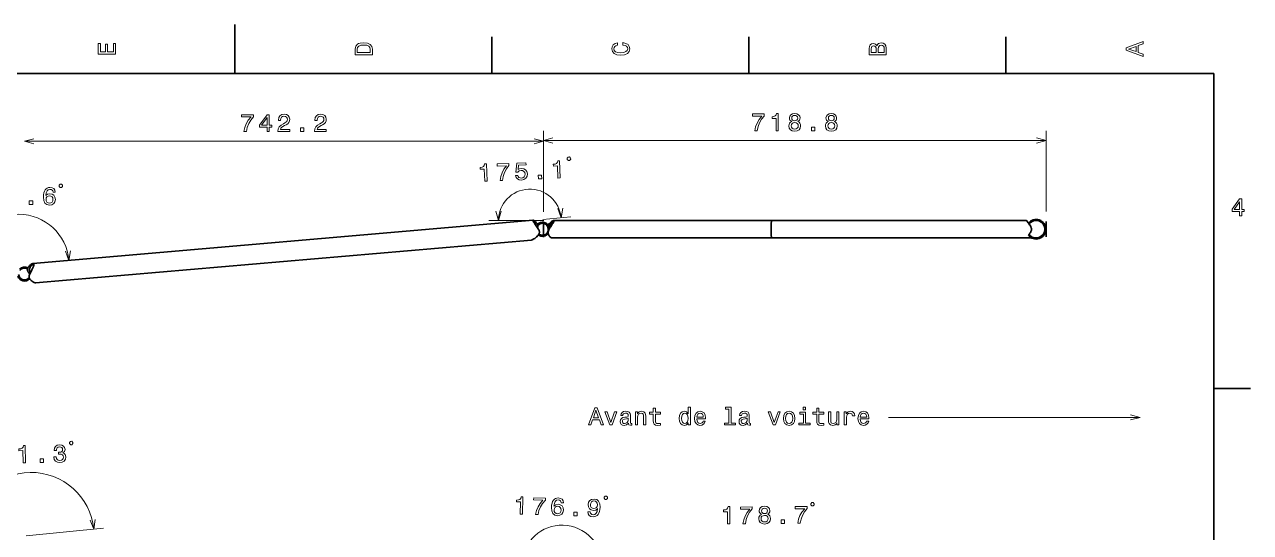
# Model space of a CAD drawing. Extents: x 0 to 420, y 0 to 297.
# Drawn here: x 167 to 417.5, y 193.3 to 297 of the extents above; entities that cross this region are included whole.
import ezdxf

# ---------------------------------------------------------------- set-up
doc = ezdxf.new("R2010")
doc.units = 0

msp = doc.modelspace()

# ---------------------------------------------------------------- linework, layer by layer
at = {"color": 7, "lineweight": 35, "ltscale": 0.25}
msp.add_line((210, 287), (210, 297), dxfattribs=at)
at = {"color": 7, "lineweight": 35, "ltscale": 0.1875}
for p, q in [((262.5, 287), (262.5, 294.5)), ((315, 287), (315, 294.5)), ((367.5, 287), (367.5, 294.5)), ((410, 222.699997), (417.5, 222.699997))]:
    msp.add_line(p, q, dxfattribs=at)
at = {"color": 7, "lineweight": 35}
for p, q in [((410, 287), (10, 287)), ((410, 10), (410, 287)), ((270.931274, 257.044891), (168.737564, 248.215302)), ((319.609558, 256.986969), (275.110596, 256.986969)), ((371.684845, 256.986969), (319.609558, 256.986969)), ((270.587128, 253.000259), (169.283066, 244.247528)), ((270.587128, 253.000259), (169.283066, 244.247528)), ((319.609558, 253.415558), (274.715698, 253.415558)), ((319.609558, 253.415558), (274.715729, 253.415558)), ((372.783752, 253.415558), (319.609558, 253.415558)), ((372.783752, 253.415558), (319.609558, 253.415558))]:
    msp.add_line(p, q, dxfattribs=at)
at = {"color": 7, "lineweight": 13}
for p, q in [((167.005966, 273.163147), (273.041473, 273.163147)), ((273.041473, 273.317291), (375.728119, 273.317291)), ((394.936462, 216.787704), (343.507904, 216.787704))]:
    msp.add_line(p, q, dxfattribs=at)
at = {"color": 7, "lineweight": 13, "ltscale": 0.414577}
msp.add_line((273.041473, 258.734222), (273.041473, 275.317291), dxfattribs=at)
at = {"color": 7, "lineweight": 13, "ltscale": 0.410723}
msp.add_line((273.041473, 258.734222), (273.041473, 275.163147), dxfattribs=at)
at = {"color": 7, "lineweight": 13, "ltscale": 0.412794}
msp.add_line((375.728119, 258.805511), (375.728119, 275.317291), dxfattribs=at)
at = {"color": 8, "lineweight": 13, "ltscale": 0.281371}
msp.add_line((273.110596, 256.986969), (261.855774, 256.986969), dxfattribs=at)
at = {"color": 7, "lineweight": 35, "ltscale": 4.6e-05}
for p, q in [((270.931274, 257.044891), (270.929443, 257.044708)), ((169.281235, 244.247375), (169.283066, 244.247528)), ((169.281235, 244.247375), (169.283066, 244.247528))]:
    msp.add_line(p, q, dxfattribs=at)
at = {"color": 8, "lineweight": 13, "ltscale": 0.143306}
msp.add_line((272.923859, 257.217072), (278.634827, 257.71051), dxfattribs=at)
at = {"color": 7, "lineweight": 35, "ltscale": 0.078387}
for p, q in [((273.041473, 256.734222), (273.041473, 253.598755)), ((375.728119, 256.805511), (375.728119, 253.670044))]:
    msp.add_line(p, q, dxfattribs=at)
at = {"color": 7, "lineweight": 35, "ltscale": 0.000494}
msp.add_line((274.220215, 256.2724), (274.20047, 256.272705), dxfattribs=at)
at = {"color": 7, "lineweight": 35, "ltscale": 0.000498}
msp.add_line((274.20047, 256.272705), (274.220398, 256.272705), dxfattribs=at)
at = {"color": 7, "lineweight": 35, "ltscale": 0.00103}
msp.add_line((372.120453, 256.447876), (372.146484, 256.479828), dxfattribs=at)
at = {"color": 7, "lineweight": 35, "ltscale": 3.3e-05}
msp.add_line((270.581818, 252.999847), (270.58313, 252.999939), dxfattribs=at)
at = {"color": 7, "lineweight": 35, "ltscale": 6.5e-05}
msp.add_line((273.953979, 254.322998), (273.952393, 254.320938), dxfattribs=at)
at = {"color": 7, "lineweight": 35, "ltscale": 0.000581}
msp.add_line((274.008484, 254.397766), (274.021393, 254.417084), dxfattribs=at)
at = {"color": 7, "lineweight": 35, "ltscale": 0.000528}
msp.add_line((274.008484, 254.397766), (274.02533, 254.384995), dxfattribs=at)
at = {"color": 7, "lineweight": 35, "ltscale": 0.000163}
msp.add_line((274.715698, 253.415558), (274.722198, 253.415817), dxfattribs=at)
at = {"color": 7, "lineweight": 35, "ltscale": 9.2e-05}
msp.add_line((168.741226, 248.215591), (168.737564, 248.215302), dxfattribs=at)
at = {"color": 7, "lineweight": 35, "ltscale": 7.5e-05}
msp.add_line((168.797256, 248.005356), (168.794281, 248.005112), dxfattribs=at)
at = {"color": 7, "lineweight": 35, "ltscale": 7.4e-05}
msp.add_line((169.283066, 244.247528), (169.286026, 244.247803), dxfattribs=at)
at = {"color": 7, "lineweight": 35, "ltscale": 0.000127}
msp.add_line((169.286026, 244.247803), (169.291077, 244.248398), dxfattribs=at)
at = {"color": 8, "lineweight": 13, "ltscale": 0.396534}
msp.add_line((167.338287, 192.627487), (183.128616, 194.126953), dxfattribs=at)
at = {"color": 7, "lineweight": 13}
for points in [[(185.583206, 290.940918), (185.583206, 293.159943), (185.159576, 293.159943), (185.159576, 291.404907), (183.974411, 291.404907), (183.974411, 292.968292), (183.555832, 292.968292), (183.555832, 291.404907), (182.506836, 291.404907), (182.506836, 293.119598), (182.083206, 293.119598), (182.083206, 290.940918)], [(234.583206, 291.994965), (234.583206, 290.829987), (238.083206, 290.829987), (238.083206, 291.994965), (237.97226, 292.544678), (237.634354, 292.953186), (237.084641, 293.205353), (236.333206, 293.296112), (235.566635, 293.215424), (235.264038, 293.114563), (235.021973, 292.973358), (234.694153, 292.56485), (234.613464, 292.297546)], [(289.282074, 292.817017), (289.705688, 292.716156), (290.008301, 292.549713), (290.194885, 292.317719), (290.255402, 292.04541), (290.164642, 291.71759), (289.892303, 291.460388), (289.448486, 291.28891), (288.833221, 291.233429), (288.222992, 291.28891), (287.774139, 291.455353), (287.501801, 291.712555), (287.405975, 292.04541), (287.456421, 292.287476), (287.597626, 292.494232), (287.824585, 292.65564), (288.137268, 292.766571), (288.137268, 293.245697), (287.658142, 293.094391), (287.295044, 292.832153), (287.068085, 292.47406), (286.987396, 292.04541), (287.113495, 291.510803), (287.466492, 291.102325), (288.046478, 290.840057), (288.833221, 290.749298), (289.619965, 290.840057), (290.199951, 291.102325), (290.558014, 291.510803), (290.679047, 292.04541), (290.583221, 292.514404), (290.315918, 292.89267), (289.877167, 293.159943), (289.282074, 293.301147)], [(341.192017, 292.630402), (340.899506, 292.983429), (340.70282, 293.074219), (340.460754, 293.104462), (340.082489, 293.03891), (339.810181, 292.842224), (339.643738, 292.524506), (339.583221, 292.080688), (339.583221, 290.835022), (343.083221, 290.835022), (343.083221, 292.151306), (343.012604, 292.620331), (342.805847, 292.968292), (342.478027, 293.18515), (342.034241, 293.260803), (341.736694, 293.215424), (341.489563, 293.094391), (341.308014, 292.897705)], [(395.583221, 290.466858), (395.583221, 290.930847), (394.554413, 291.299011), (394.554413, 292.695984), (395.583221, 293.064117), (395.583221, 293.538177), (392.078186, 292.257202), (392.078186, 291.742798)], [(235.001801, 291.959656), (235.077438, 292.342957), (235.309433, 292.605194), (235.722977, 292.761536), (236.333206, 292.811951), (236.923264, 292.7565), (237.336807, 292.600159), (237.583923, 292.332855), (237.664612, 291.959656), (237.664612, 291.299011), (235.001801, 291.299011)], [(341.035675, 291.984863), (341.035675, 291.299011), (340.001801, 291.299011), (340.001801, 292.025208), (340.032074, 292.297546), (340.122833, 292.489197), (340.279175, 292.605194), (340.511169, 292.645538), (340.743164, 292.600159), (340.904541, 292.479126), (341.005402, 292.272339)], [(342.664642, 292.095825), (342.664642, 291.299011), (341.45929, 291.299011), (341.45929, 292.050446), (341.494598, 292.368164), (341.600525, 292.595093), (341.782074, 292.731262), (342.044312, 292.776672), (342.321686, 292.731262), (342.513336, 292.605194), (342.629333, 292.393372)], [(394.125732, 291.460388), (392.582489, 292), (394.125732, 292.539642)], [(211.850662, 275.163147), (212.360016, 275.163147), (212.526459, 275.99527), (212.818954, 276.771942), (213.232513, 277.493134), (213.772125, 278.168915), (213.772125, 278.587494), (211.371552, 278.587494), (211.371552, 278.128571), (213.287979, 278.128571), (212.733231, 277.447723), (212.314651, 276.736633), (212.022125, 275.980133)], [(216.565063, 275.163147), (217.018951, 275.163147), (217.018951, 276.030579), (217.518219, 276.030579), (217.518219, 276.434052), (217.018951, 276.434052), (217.018951, 278.587494), (216.560028, 278.587494), (215.026871, 276.474396), (215.026871, 276.030579), (216.565063, 276.030579)], [(218.793137, 275.163147), (221.198761, 275.163147), (221.198761, 275.596863), (219.29747, 275.596863), (219.403366, 275.833893), (219.584946, 276.030579), (220.144745, 276.388641), (220.442291, 276.539948), (220.775131, 276.756805), (221.012177, 277.008972), (221.148331, 277.306519), (221.198761, 277.644409), (221.113037, 278.068054), (220.876007, 278.400909), (220.512894, 278.612701), (220.043869, 278.688354), (219.559723, 278.602631), (219.191559, 278.365601), (218.954544, 277.987366), (218.873856, 277.488068), (218.873856, 277.41748), (219.332779, 277.41748), (219.332779, 277.457825), (219.378159, 277.800751), (219.514328, 278.052917), (219.731186, 278.214294), (220.018661, 278.269775), (220.311157, 278.21933), (220.528015, 278.093262), (220.669235, 277.896576), (220.719666, 277.649445), (220.684357, 277.41748), (220.588531, 277.220795), (220.427155, 277.049316), (220.205246, 276.89801), (219.9077, 276.736633), (219.413467, 276.42395), (219.065475, 276.091095), (218.858719, 275.687653), (218.793137, 275.178284)], [(226.265198, 275.163147), (228.670807, 275.163147), (228.670807, 275.596863), (226.769516, 275.596863), (226.875427, 275.833893), (227.056976, 276.030579), (227.616776, 276.388641), (227.914337, 276.539948), (228.247177, 276.756805), (228.484222, 277.008972), (228.620377, 277.306519), (228.670807, 277.644409), (228.585083, 278.068054), (228.348053, 278.400909), (227.98494, 278.612701), (227.515915, 278.688354), (227.031769, 278.602631), (226.663605, 278.365601), (226.426575, 277.987366), (226.345886, 277.488068), (226.345886, 277.41748), (226.804825, 277.41748), (226.804825, 277.457825), (226.850204, 277.800751), (226.986374, 278.052917), (227.203232, 278.214294), (227.490692, 278.269775), (227.783203, 278.21933), (228.000061, 278.093262), (228.141281, 277.896576), (228.191711, 277.649445), (228.156403, 277.41748), (228.060577, 277.220795), (227.8992, 277.049316), (227.677292, 276.89801), (227.379745, 276.736633), (226.885513, 276.42395), (226.537521, 276.091095), (226.330765, 275.687653), (226.265198, 275.178284)], [(316.211761, 275.317291), (316.7211, 275.317291), (316.887543, 276.149414), (317.180054, 276.926086), (317.593597, 277.647247), (318.133209, 278.323059), (318.133209, 278.741638), (315.732635, 278.741638), (315.732635, 278.282715), (317.649078, 278.282715), (317.094299, 277.601868), (316.67572, 276.890778), (316.383209, 276.134277)], [(320.558014, 275.317291), (321.016937, 275.317291), (321.016937, 278.842499), (320.673981, 278.842499), (320.583221, 278.534882), (320.401672, 278.328094), (320.124298, 278.207062), (319.740997, 278.166718), (319.740997, 277.808624), (320.558014, 277.808624)], [(323.75943, 277.203461), (323.502228, 277.062256), (323.325714, 276.86557), (323.214783, 276.618439), (323.179474, 276.320892), (323.260162, 275.87204), (323.492157, 275.524048), (323.870392, 275.302155), (324.384796, 275.216431), (324.894165, 275.302155), (325.2724, 275.524048), (325.504395, 275.87204), (325.590118, 276.320892), (325.549774, 276.618439), (325.443878, 276.86557), (325.262329, 277.062256), (325.010162, 277.203461), (325.211884, 277.324493), (325.353088, 277.490906), (325.438843, 277.692657), (325.469086, 277.939758), (325.388397, 278.297821), (325.176575, 278.585297), (324.833649, 278.771881), (324.384796, 278.842499), (323.930908, 278.771881), (323.587982, 278.585297), (323.371124, 278.297821), (323.295471, 277.939758), (323.320679, 277.692657), (323.406403, 277.490906)], [(323.774567, 277.899414), (323.814911, 278.121307), (323.935944, 278.292786), (324.127594, 278.398712), (324.384796, 278.439056), (324.636963, 278.398712), (324.828613, 278.292786), (324.949646, 278.121307), (324.995026, 277.899414), (324.949646, 277.672485), (324.828613, 277.495972), (324.636963, 277.379974), (324.384796, 277.344666), (324.127594, 277.38501), (323.935944, 277.495972), (323.814911, 277.672485)], [(331.231476, 277.203461), (330.974274, 277.062256), (330.79776, 276.86557), (330.686829, 276.618439), (330.65152, 276.320892), (330.732208, 275.87204), (330.964203, 275.524048), (331.342438, 275.302155), (331.856842, 275.216431), (332.366211, 275.302155), (332.744446, 275.524048), (332.97644, 275.87204), (333.062164, 276.320892), (333.02182, 276.618439), (332.915924, 276.86557), (332.734375, 277.062256), (332.482208, 277.203461), (332.683929, 277.324493), (332.825134, 277.490906), (332.910889, 277.692657), (332.941132, 277.939758), (332.860443, 278.297821), (332.648621, 278.585297), (332.305695, 278.771881), (331.856842, 278.842499), (331.402954, 278.771881), (331.060028, 278.585297), (330.84317, 278.297821), (330.767517, 277.939758), (330.792725, 277.692657), (330.878448, 277.490906)], [(331.246613, 277.899414), (331.286957, 278.121307), (331.40799, 278.292786), (331.59964, 278.398712), (331.856842, 278.439056), (332.109009, 278.398712), (332.300659, 278.292786), (332.421692, 278.121307), (332.467072, 277.899414), (332.421692, 277.672485), (332.300659, 277.495972), (332.109009, 277.379974), (331.856842, 277.344666), (331.59964, 277.38501), (331.40799, 277.495972), (331.286957, 277.672485)], [(215.450516, 276.434052), (216.565063, 278.002472), (216.565063, 276.434052)], [(223.411728, 275.163147), (224.107697, 275.163147), (224.107697, 275.914581), (223.411728, 275.914581)], [(323.663635, 276.330963), (323.709015, 276.598267), (323.855255, 276.799988), (324.082214, 276.931122), (324.384796, 276.976501), (324.682343, 276.931122), (324.909302, 276.799988), (325.055542, 276.598267), (325.105988, 276.330963), (325.055542, 276.043518), (324.909302, 275.82666), (324.682343, 275.685455), (324.384796, 275.640045), (324.082214, 275.685455), (323.855255, 275.82666), (323.709015, 276.043518)], [(327.772858, 275.317291), (328.468811, 275.317291), (328.468811, 276.068726), (327.772858, 276.068726)], [(331.135651, 276.330963), (331.181061, 276.598267), (331.327301, 276.799988), (331.55426, 276.931122), (331.856842, 276.976501), (332.154388, 276.931122), (332.381348, 276.799988), (332.527588, 276.598267), (332.578033, 276.330963), (332.527588, 276.043518), (332.381348, 275.82666), (332.154388, 275.685455), (331.856842, 275.640045), (331.55426, 275.685455), (331.327301, 275.82666), (331.181061, 276.043518)], [(415.277374, 257.966766), (415.731262, 257.966766), (415.731262, 258.834198), (416.23056, 258.834198), (416.23056, 259.237671), (415.731262, 259.237671), (415.731262, 261.391113), (415.272339, 261.391113), (413.739197, 259.278015), (413.739197, 258.834198), (415.277374, 258.834198)], [(414.162842, 259.237671), (415.277374, 260.806091), (415.277374, 259.237671)], [(282.240692, 215.231445), (282.704681, 215.231445), (283.072845, 216.260269), (284.469818, 216.260269), (284.837952, 215.231445), (285.312012, 215.231445), (284.031036, 218.736481), (283.516632, 218.736481)], [(283.234222, 216.688934), (283.773834, 218.232162), (284.313477, 216.688934)], [(286.577881, 215.231445), (287.046906, 215.231445), (288.03537, 217.939651), (287.576447, 217.939651), (286.814911, 215.755936), (286.038239, 217.939651), (285.57428, 217.939651)], [(290.410736, 215.584473), (290.410736, 215.569336), (290.435944, 215.397873), (290.511597, 215.27684), (290.829315, 215.181015), (291.076447, 215.221359), (291.076447, 215.564301), (290.97052, 215.549164), (290.829315, 215.614731), (290.804108, 215.816452), (290.804108, 217.218475), (290.743591, 217.576553), (290.567078, 217.828705), (290.25943, 217.980011), (289.825714, 218.035477), (289.402069, 217.97496), (289.089417, 217.803497), (288.892731, 217.536194), (288.827148, 217.183182), (288.827148, 217.152908), (289.225555, 217.152908), (289.260864, 217.364731), (289.371826, 217.516022), (289.553375, 217.606812), (289.810577, 217.642105), (290.057709, 217.616898), (290.234222, 217.541245), (290.340118, 217.410126), (290.375427, 217.228561), (290.355255, 217.016754), (290.274567, 216.910843), (290.072845, 216.860413), (289.69458, 216.820068), (289.260864, 216.729279), (288.953247, 216.567902), (288.771667, 216.315735), (288.716217, 215.942535), (288.766632, 215.60968), (288.922974, 215.362564), (289.17514, 215.206223), (289.523132, 215.150757), (289.992126, 215.256668)], [(291.837952, 215.231445), (292.281769, 215.231445), (292.281769, 216.794846), (292.327148, 217.152908), (292.473419, 217.415161), (292.700348, 217.576553), (293.00296, 217.63707), (293.245026, 217.586639), (293.396332, 217.45047), (293.471954, 217.223526), (293.497192, 216.920929), (293.497192, 215.231445), (293.940979, 215.231445), (293.940979, 217.011703), (293.920807, 217.369766), (293.830048, 217.667328), (293.532471, 217.939651), (293.068512, 218.035477), (292.81131, 218.000183), (292.594452, 217.904358), (292.407837, 217.742966), (292.261597, 217.526108), (292.261597, 217.939651), (291.837952, 217.939651)], [(295.469086, 217.470642), (295.469086, 216.114014), (295.499329, 215.675247), (295.640564, 215.37265), (295.922974, 215.196136), (296.402069, 215.13562), (296.926575, 215.160843), (296.926575, 215.544128), (296.543304, 215.51387), (296.195313, 215.554214), (296.008698, 215.680298), (295.928009, 215.892105), (295.912903, 216.189651), (295.912903, 217.470642), (296.926575, 217.470642), (296.926575, 217.848877), (295.912903, 217.848877), (295.912903, 218.640671), (295.469086, 218.640671), (295.469086, 217.848877), (294.702515, 217.848877), (294.702515, 217.470642)], [(302.610291, 215.65004), (302.610291, 215.231445), (303.054108, 215.231445), (303.054108, 218.852478), (302.615326, 218.852478), (302.615326, 217.526108), (302.277435, 217.909393), (302.070679, 218.000183), (301.833649, 218.035477), (301.404968, 217.934616), (301.072113, 217.652191), (300.855255, 217.198303), (300.779602, 216.588074), (300.855255, 215.977844), (301.072113, 215.518906), (301.404968, 215.231445), (301.833649, 215.13562), (302.070679, 215.170929), (302.282471, 215.261703)], [(304.370392, 216.456955), (306.145599, 216.456955), (306.150635, 216.663727), (306.069946, 217.243698), (305.848053, 217.677414), (305.495026, 217.939651), (305.026001, 218.035477), (304.567078, 217.934616), (304.21405, 217.652191), (303.987091, 217.193268), (303.906403, 216.588074), (303.982056, 215.967758), (304.208984, 215.51387), (304.556976, 215.231445), (305.010864, 215.13562), (305.404236, 215.201187), (305.72702, 215.37265), (305.96405, 215.644989), (306.10022, 216.008102), (305.661438, 216.008102), (305.570679, 215.806366), (305.439545, 215.655075), (305.066345, 215.534042), (304.77887, 215.589508), (304.562012, 215.766022), (304.420807, 216.053497), (304.370392, 216.441818)], [(310.936676, 218.479279), (310.936676, 215.604645), (310.023834, 215.604645), (310.023834, 215.231445), (312.288239, 215.231445), (312.288239, 215.604645), (311.380463, 215.604645), (311.380463, 218.852478), (310.240692, 218.852478), (310.240692, 218.479279)], [(314.698914, 215.584473), (314.698914, 215.569336), (314.724121, 215.397873), (314.799774, 215.27684), (315.117493, 215.181015), (315.364624, 215.221359), (315.364624, 215.564301), (315.258698, 215.549164), (315.117493, 215.614731), (315.092285, 215.816452), (315.092285, 217.218475), (315.031769, 217.576553), (314.855255, 217.828705), (314.547607, 217.980011), (314.113892, 218.035477), (313.690277, 217.97496), (313.377594, 217.803497), (313.180908, 217.536194), (313.115326, 217.183182), (313.115326, 217.152908), (313.513763, 217.152908), (313.549042, 217.364731), (313.660004, 217.516022), (313.841553, 217.606812), (314.098755, 217.642105), (314.345886, 217.616898), (314.5224, 217.541245), (314.628296, 217.410126), (314.663605, 217.228561), (314.643433, 217.016754), (314.562744, 216.910843), (314.361023, 216.860413), (313.982758, 216.820068), (313.549042, 216.729279), (313.241425, 216.567902), (313.059845, 216.315735), (313.004395, 215.942535), (313.05481, 215.60968), (313.211151, 215.362564), (313.463318, 215.206223), (313.81131, 215.150757), (314.280304, 215.256668)], [(319.974121, 215.231445), (320.443146, 215.231445), (321.43161, 217.939651), (320.972687, 217.939651), (320.211151, 215.755936), (319.434509, 217.939651), (318.97052, 217.939651)], [(322.067047, 216.583023), (322.147736, 215.967758), (322.37973, 215.51387), (322.747894, 215.231445), (323.242126, 215.13562), (323.731323, 215.231445), (324.099487, 215.50882), (324.331482, 215.962708), (324.417206, 216.583023), (324.331482, 217.198303), (324.099487, 217.657242), (323.731323, 217.934616), (323.242126, 218.035477), (322.747894, 217.934616), (322.37973, 217.652191), (322.147736, 217.198303)], [(326.605957, 218.852478), (326.136932, 218.852478), (326.136932, 218.34816), (326.605957, 218.34816)], [(328.865326, 217.470642), (328.865326, 216.114014), (328.895599, 215.675247), (329.036804, 215.37265), (329.319214, 215.196136), (329.79834, 215.13562), (330.322815, 215.160843), (330.322815, 215.544128), (329.939545, 215.51387), (329.591553, 215.554214), (329.404968, 215.680298), (329.324249, 215.892105), (329.309143, 216.189651), (329.309143, 217.470642), (330.322815, 217.470642), (330.322815, 217.848877), (329.309143, 217.848877), (329.309143, 218.640671), (328.865326, 218.640671), (328.865326, 217.848877), (328.098755, 217.848877), (328.098755, 217.470642)], [(333.394135, 217.939651), (332.950348, 217.939651), (332.950348, 216.376251), (332.899902, 216.013153), (332.753662, 215.7509), (332.526703, 215.589508), (332.229156, 215.539078), (331.992126, 215.579422), (331.84082, 215.70047), (331.755096, 215.907242), (331.734924, 216.199738), (331.734924, 217.939651), (331.291107, 217.939651), (331.291107, 216.159393), (331.306244, 215.801331), (331.402069, 215.503784), (331.69458, 215.231445), (332.163605, 215.13562), (332.415771, 215.170929), (332.632629, 215.261703), (332.819214, 215.418045), (332.97052, 215.644989), (332.97052, 215.231445), (333.394135, 215.231445)], [(334.508698, 215.231445), (334.952515, 215.231445), (334.952515, 216.779709), (334.997894, 217.152908), (335.134064, 217.420212), (335.355957, 217.581589), (335.653503, 217.63707), (335.875427, 217.601761), (336.04184, 217.5009), (336.1427, 217.329422), (336.178009, 217.097443), (336.626862, 217.097443), (336.566345, 217.505936), (336.399902, 217.798447), (336.122528, 217.97496), (335.744293, 218.035477), (335.487091, 217.995132), (335.265167, 217.894272), (335.068481, 217.722794), (334.91217, 217.490814), (334.91217, 217.939651), (334.508698, 217.939651)], [(337.766632, 216.456955), (339.54184, 216.456955), (339.546875, 216.663727), (339.466187, 217.243698), (339.244293, 217.677414), (338.891266, 217.939651), (338.422241, 218.035477), (337.963318, 217.934616), (337.610291, 217.652191), (337.383331, 217.193268), (337.302643, 216.588074), (337.378296, 215.967758), (337.605225, 215.51387), (337.953217, 215.231445), (338.407104, 215.13562), (338.800476, 215.201187), (339.12326, 215.37265), (339.360291, 215.644989), (339.49646, 216.008102), (339.057678, 216.008102), (338.966919, 215.806366), (338.835785, 215.655075), (338.462585, 215.534042), (338.17511, 215.589508), (337.958252, 215.766022), (337.817047, 216.053497), (337.766632, 216.441818)], [(290.360291, 216.179565), (290.299774, 215.917328), (290.138397, 215.715591), (289.896332, 215.584473), (289.598755, 215.539078), (289.407135, 215.564301), (289.270966, 215.644989), (289.185211, 215.786194), (289.160004, 215.98288), (289.180176, 216.159393), (289.260864, 216.285477), (289.583649, 216.426697), (289.992126, 216.487213), (290.360291, 216.608246)], [(301.909271, 217.63707), (302.201782, 217.566452), (302.423706, 217.369766), (302.55481, 217.041962), (302.605255, 216.588074), (302.55481, 216.129135), (302.423706, 215.801331), (302.201782, 215.599594), (301.909271, 215.534042), (301.631897, 215.599594), (301.420105, 215.801331), (301.27887, 216.134186), (301.23349, 216.588074), (301.27887, 217.036926), (301.420105, 217.364731), (301.631897, 217.566452)], [(304.370392, 216.830154), (304.425842, 217.178131), (304.562012, 217.435333), (304.768799, 217.591675), (305.041138, 217.647156), (305.308411, 217.591675), (305.515198, 217.435333), (305.641266, 217.178131), (305.686676, 216.830154)], [(314.648468, 216.179565), (314.587952, 215.917328), (314.426575, 215.715591), (314.184509, 215.584473), (313.886963, 215.539078), (313.695313, 215.564301), (313.559143, 215.644989), (313.473419, 215.786194), (313.448181, 215.98288), (313.468353, 216.159393), (313.549042, 216.285477), (313.871826, 216.426697), (314.280304, 216.487213), (314.648468, 216.608246)], [(322.520935, 216.588074), (322.566345, 217.041962), (322.70755, 217.369766), (322.934479, 217.571503), (323.242126, 217.642105), (323.544739, 217.571503), (323.771667, 217.374817), (323.912872, 217.041962), (323.963318, 216.588074), (323.912872, 216.129135), (323.771667, 215.79628), (323.544739, 215.594559), (323.242126, 215.528992), (322.934479, 215.594559), (322.70755, 215.79628), (322.566345, 216.129135)], [(326.59082, 215.604645), (326.59082, 217.848877), (325.45105, 217.848877), (325.45105, 217.470642), (326.147034, 217.470642), (326.147034, 215.604645), (325.239258, 215.604645), (325.239258, 215.231445), (327.508698, 215.231445), (327.508698, 215.604645)], [(337.766632, 216.830154), (337.822083, 217.178131), (337.958252, 217.435333), (338.165039, 217.591675), (338.437378, 217.647156), (338.704651, 217.591675), (338.911438, 217.435333), (339.037506, 217.178131), (339.082916, 216.830154)], [(310.669098, 195.033463), (311.128021, 195.037628), (311.096008, 198.562698), (310.753082, 198.559586), (310.6651, 198.251129), (310.485443, 198.042725), (310.209167, 197.919174), (309.826263, 197.875351), (309.829529, 197.517288), (310.646484, 197.524704)], [(313.794769, 195.061844), (314.304108, 195.066467), (314.462982, 195.90007), (314.748413, 196.679352), (315.155396, 197.404266), (315.688873, 198.08493), (315.685059, 198.503494), (313.284607, 198.481705), (313.288757, 198.022781), (315.205109, 198.040192), (314.656555, 197.35434), (314.244446, 196.639481), (313.958832, 195.880371)], [(317.589172, 196.982544), (317.333252, 196.839005), (317.158539, 196.640717), (317.049835, 196.392609), (317.017242, 196.094742), (317.10199, 195.646652), (317.337128, 195.300781), (317.717377, 195.082336), (318.232544, 195.001266), (318.741119, 195.091629), (319.11731, 195.316956), (319.34613, 195.667023), (319.427795, 196.116638), (319.384735, 196.413803), (319.276611, 196.659958), (319.093262, 196.85498), (318.839844, 196.993896), (319.040466, 197.11676), (319.180145, 197.28447), (319.264038, 197.486969), (319.292053, 197.734344), (319.20813, 198.09166), (318.993713, 198.377197), (318.649078, 198.560669), (318.199615, 198.627197), (317.746399, 198.552475), (317.405151, 198.362778), (317.190918, 198.073349), (317.11853, 197.714615), (317.145966, 197.467728), (317.233551, 197.266785)], [(317.597961, 197.678619), (317.636292, 197.900879), (317.755768, 198.073441), (317.946442, 198.181076), (318.203278, 198.223755), (318.455811, 198.185699), (318.648407, 198.081543), (318.770996, 197.911179), (318.81839, 197.689697), (318.775055, 197.462357), (318.65564, 197.284744), (318.465057, 197.167007), (318.213226, 197.129425), (317.955658, 197.167435), (317.763, 197.276642), (317.640381, 197.452042)], [(325.00238, 195.16362), (325.511719, 195.168243), (325.670593, 196.001846), (325.956024, 196.781128), (326.363007, 197.506042), (326.896484, 198.186707), (326.89267, 198.60527), (324.492218, 198.583481), (324.496368, 198.124557), (326.41272, 198.141953), (325.864166, 197.456116), (325.452057, 196.741257), (325.166443, 195.982147)], [(327.889496, 198.689972), (328.122833, 198.692093), (328.354034, 198.927536), (328.351898, 199.160858), (328.116455, 199.392059), (327.883148, 199.389938), (327.651947, 199.154495), (327.654053, 198.921173)], [(317.501282, 196.109222), (317.54422, 196.376923), (317.688629, 196.579971), (317.914398, 196.71315), (318.216553, 196.761276), (318.514496, 196.718597), (318.742645, 196.589539), (318.890717, 196.389145), (318.943573, 196.12233), (318.895752, 195.834412), (318.751465, 195.616241), (318.525818, 195.472977), (318.228699, 195.424881), (317.92569, 195.467529), (317.697479, 195.606674), (317.549255, 195.822189)], [(321.619537, 195.132889), (322.31546, 195.139221), (322.308655, 195.890625), (321.612701, 195.884308)]]:
    msp.add_lwpolyline(points, close=True, dxfattribs=at)
for points in [[(168.93782, 273.680786), (167.005966, 273.163147), (168.93782, 272.645508)], [(271.109619, 272.645508), (273.041473, 273.163147), (271.109619, 273.680786)], [(274.973328, 273.83493), (273.041473, 273.317291), (274.973328, 272.799652)], [(373.796295, 272.799652), (375.728119, 273.317291), (373.796295, 273.83493)], [(393.004608, 216.270065), (394.936462, 216.787704), (393.004608, 217.305344)]]:
    msp.add_lwpolyline(points, dxfattribs=at)
at = {"color": 8, "lineweight": 13}
for points in [[(261.060883, 265.003204), (261.519379, 265.02298), (261.367523, 268.544922), (261.024902, 268.530151), (260.947449, 268.218903), (260.774963, 268.004486), (260.503052, 267.871613), (260.121887, 267.814789), (260.137299, 267.457062), (260.953552, 267.492249)], [(264.183746, 265.137878), (264.692657, 265.159821), (264.823059, 265.998352), (265.081848, 266.786896), (265.463928, 267.525208), (265.973969, 268.223633), (265.955933, 268.641815), (263.557587, 268.538391), (263.577332, 268.079895), (265.492004, 268.162445), (264.967072, 267.458344), (264.579529, 266.729889), (264.319885, 265.961517)], [(267.327789, 266.187103), (267.456451, 265.778748), (267.717255, 265.466919), (268.088715, 265.281006), (268.555511, 265.225433), (269.060486, 265.338074), (269.447906, 265.602112), (269.682861, 266.005981), (269.756897, 266.513977), (269.651031, 266.978851), (269.393311, 267.336243), (269.005219, 267.556763), (268.512787, 267.621338), (268.137482, 267.544586), (267.852417, 267.365723), (267.952881, 268.313995), (269.484589, 268.380035), (269.466797, 268.793213), (267.597473, 268.712616), (267.40033, 266.846466), (267.803406, 266.863861), (268.085419, 267.113251), (268.45459, 267.214996), (268.779419, 267.173492), (269.033264, 267.022888), (269.200134, 266.782745), (269.269226, 266.467712), (269.227478, 266.147888), (269.076904, 265.894043), (268.836761, 265.727203), (268.521729, 265.658081), (268.253143, 265.681854), (268.041565, 265.788818), (267.882599, 265.963684), (267.796387, 266.207336)], [(275.991089, 265.647003), (276.449585, 265.666779), (276.297729, 269.188721), (275.955109, 269.17395), (275.877655, 268.862671), (275.70517, 268.648285), (275.433289, 268.515411), (275.052094, 268.458588), (275.067505, 268.100861), (275.883759, 268.136047)], [(278.146942, 269.243225), (278.380066, 269.253265), (278.603119, 269.496429), (278.593079, 269.729553), (278.349915, 269.952606), (278.116791, 269.942566), (277.893738, 269.699402), (277.903778, 269.466278)], [(272.001556, 265.474976), (272.696869, 265.504944), (272.66452, 266.255707), (271.969177, 266.225708)], [(173.291748, 262.773071), (173.197647, 263.181976), (172.977036, 263.485504), (172.634918, 263.678619), (172.191391, 263.746063), (171.893692, 263.712006), (171.636093, 263.617279), (171.408478, 263.461914), (171.215912, 263.240814), (171.063431, 262.964081), (170.95105, 262.626678), (170.878754, 262.228577), (170.856674, 261.779816), (170.934326, 261.063324), (171.17923, 260.542847), (171.576309, 260.228455), (172.120514, 260.120239), (172.610107, 260.208954), (172.984314, 260.444397), (173.227966, 260.816559), (173.315704, 261.290253), (173.23201, 261.769714), (173.001587, 262.138855), (172.644501, 262.372375), (172.20105, 262.454926), (171.721527, 262.35611), (171.362244, 262.07016), (171.440247, 262.624603), (171.603302, 263.022308), (171.851425, 263.258301), (172.194702, 263.337524), (172.446686, 263.296112), (172.637894, 263.189392), (172.763214, 263.01236), (172.827774, 262.775055)], [(174.303329, 263.711884), (174.536652, 263.710876), (174.770981, 263.943237), (174.771973, 264.176544), (174.539642, 264.410889), (174.306305, 264.411865), (174.071991, 264.179535), (174.070999, 263.946198)], [(167.986557, 260.238647), (168.68251, 260.235718), (168.685699, 260.987152), (167.989731, 260.990082)], [(172.826508, 261.287292), (172.769669, 260.969788), (172.627441, 260.728333), (172.399811, 260.567902), (172.117172, 260.518677), (171.819839, 260.570374), (171.593567, 260.727661), (171.448334, 260.970367), (171.404297, 261.288269), (171.456055, 261.600739), (171.598267, 261.837189), (171.830902, 261.987488), (172.143814, 262.041626), (172.415909, 261.985016), (172.632156, 261.83783), (172.772354, 261.600189)], [(166.733673, 207.504257), (167.192535, 207.512985), (167.125488, 211.037552), (166.782608, 211.031036), (166.697708, 210.721725), (166.520111, 210.511536), (166.245087, 210.385254), (165.86264, 210.337616), (165.869461, 209.979614), (166.68631, 209.995148)], [(173.003571, 208.723129), (173.004257, 208.687836), (173.094131, 208.205307), (173.338028, 207.846771), (173.715576, 207.621918), (174.211365, 207.545593), (174.734116, 207.641296), (175.123199, 207.870636), (175.368607, 208.228394), (175.450745, 208.683929), (175.404739, 208.980652), (175.2892, 209.220581), (175.104126, 209.403687), (174.859512, 209.535233), (175.182083, 209.813751), (175.289795, 210.249588), (175.20668, 210.641464), (174.984222, 210.93483), (174.627701, 211.114685), (174.142395, 211.171021), (173.690125, 211.081711), (173.34642, 210.853226), (173.126221, 210.495956), (173.059525, 210.025589), (173.060181, 209.99028), (173.508942, 209.998825), (173.543152, 210.322296), (173.66983, 210.556732), (173.878922, 210.70195), (174.175476, 210.758026), (174.438446, 210.722687), (174.632065, 210.620438), (174.751297, 210.451202), (174.801086, 210.220123), (174.760391, 209.972183), (174.642548, 209.803482), (174.432693, 209.698608), (174.145859, 209.662888), (173.949112, 209.6642), (173.95668, 209.265854), (174.203568, 209.28064), (174.522095, 209.241287), (174.761383, 209.124786), (174.906326, 208.930817), (174.961639, 208.674622), (174.911728, 208.381119), (174.769623, 208.161514), (174.540268, 208.020966), (174.233536, 207.969727), (173.914917, 208.014114), (173.680115, 208.160965), (173.529266, 208.400223), (173.467484, 208.731949)], [(176.446198, 211.189621), (176.679504, 211.194061), (176.90834, 211.431793), (176.903915, 211.665085), (176.666168, 211.893936), (176.432877, 211.889496), (176.204041, 211.651779), (176.208481, 211.418488)], [(170.211884, 207.570404), (170.907715, 207.583649), (170.893433, 208.334946), (170.197601, 208.321716)], [(268.294739, 197.032806), (268.753448, 197.019257), (268.857574, 200.542923), (268.514801, 200.553055), (268.414978, 200.248245), (268.227386, 200.046921), (267.946564, 199.934128), (267.562256, 199.905121), (267.551666, 199.547211), (268.368317, 199.523071)], [(285.643463, 200.021683), (285.876678, 200.014786), (286.116821, 200.241135), (286.123718, 200.474365), (285.897369, 200.714493), (285.664124, 200.721375), (285.424011, 200.495041), (285.417114, 200.26181)], [(271.419159, 196.940475), (271.928284, 196.92543), (272.119232, 197.752289), (272.43454, 198.519974), (272.869202, 199.228622), (273.428558, 199.888184), (273.440918, 200.30658), (271.041412, 200.377487), (271.027832, 199.918762), (272.94342, 199.862152), (272.368805, 199.197998), (271.929413, 198.499573), (271.614685, 197.75206)], [(277.139618, 199.329468), (277.055908, 199.740631), (276.843048, 200.049637), (276.50592, 200.251328), (276.06424, 200.329971), (275.765778, 200.303482), (275.505859, 200.215286), (275.274384, 200.06572), (275.076263, 199.849579), (274.91684, 199.576797), (274.795959, 199.242325), (274.713623, 198.846161), (274.680206, 198.398117), (274.739716, 197.679901), (274.971375, 197.153366), (275.360382, 196.829056), (275.901672, 196.707108), (276.393341, 196.783401), (276.773376, 197.009308), (277.026367, 197.375198), (277.126068, 197.846512), (277.054535, 198.327942), (276.833496, 198.702789), (276.482452, 198.945267), (276.041229, 199.039017), (275.559357, 198.952347), (275.192932, 198.675598), (275.284943, 199.227875), (275.458038, 199.621353), (275.712036, 199.850967), (276.05722, 199.921494), (276.308075, 199.873718), (276.49649, 199.762207), (276.61731, 199.582047), (276.675842, 199.343185)], [(276.636932, 197.855927), (276.572113, 197.539978), (276.423798, 197.302185), (276.1922, 197.147568), (275.908417, 197.105499), (275.612488, 197.164703), (275.390259, 197.327682), (275.251221, 197.573959), (275.21521, 197.892899), (275.274872, 198.203949), (275.423035, 198.436707), (275.659363, 198.581085), (275.973572, 198.627304), (276.244141, 198.563797), (276.456573, 198.411209), (276.590729, 198.170105)], [(282.138794, 197.491531), (282.202667, 197.091049), (282.410339, 196.777145), (282.747467, 196.575455), (283.199066, 196.49147), (283.497528, 196.517975), (283.767395, 196.600815), (283.99884, 196.750381), (284.19696, 196.966537), (284.356384, 197.239319), (284.477417, 197.578827), (284.554565, 197.970093), (284.593201, 198.42305), (284.528503, 199.136353), (284.296814, 199.662888), (283.912872, 199.987045), (283.37674, 200.113892), (282.880035, 200.03775), (282.499878, 199.806808), (282.246857, 199.440918), (282.152344, 198.974487), (282.218719, 198.488159), (282.444763, 198.113159), (282.790771, 197.87085), (283.237213, 197.781982), (283.713898, 197.863754), (284.080444, 198.145554), (283.983246, 197.588394), (283.810181, 197.194916), (283.556152, 196.965286), (283.216187, 196.899643), (282.955078, 196.942688), (282.766815, 197.05925), (282.645996, 197.23941), (282.6026, 197.477829)], [(282.641479, 198.965073), (282.701141, 199.276123), (282.849579, 199.518967), (283.075989, 199.668686), (283.36499, 199.715652), (283.660767, 199.651413), (283.882996, 199.488434), (284.016998, 199.242294), (284.063202, 198.928116), (283.998383, 198.612167), (283.85022, 198.37941), (283.614014, 198.240067), (283.305023, 198.198746), (283.029266, 198.257339), (282.816803, 198.409943), (282.682526, 198.645996)], [(279.240814, 196.709351), (279.936462, 196.688797), (279.958679, 197.439911), (279.263, 197.460464)]]:
    msp.add_lwpolyline(points, close=True, dxfattribs=at)
for points in [[(263.338135, 258.918823), (263.855774, 256.986969), (264.373413, 258.918823)], [(275.960236, 259.418457), (276.642273, 257.53833), (276.991669, 259.507568)], [(175.393158, 250.729401), (176.075165, 248.849274), (176.424576, 250.818512)], [(180.439606, 195.812149), (181.137573, 193.937881), (181.470245, 195.910019)]]:
    msp.add_lwpolyline(points, dxfattribs=at)
at = {"color": 7, "lineweight": 35}
for points in [[(272.214233, 254.641861), (272.204376, 254.72084), (272.18692, 254.798874), (272.161377, 254.880234), (272.130066, 254.959808), (272.086884, 255.052689), (272.038971, 255.143417), (271.988464, 255.230972), (271.935669, 255.316895), (271.862793, 255.429367), (271.711853, 255.649902), (271.520996, 255.919342), (271.336792, 256.180389), (271.178925, 256.412872), (271.107574, 256.52356), (271.019104, 256.670258), (270.98175, 256.737854), (270.949829, 256.800629), (270.913727, 256.883606), (270.901367, 256.919617), (270.893127, 256.951569), (270.889099, 256.979095), (270.889435, 257.002014)], [(271.891998, 255.894104), (271.883057, 255.970184), (271.866486, 256.043854), (271.842377, 256.117462), (271.812622, 256.187775), (271.773193, 256.264343), (271.729553, 256.336945), (271.692017, 256.392853), (271.653046, 256.446472), (271.572174, 256.547241), (271.489044, 256.640228), (271.398346, 256.732422), (271.309113, 256.815094), (271.223114, 256.887451), (271.142242, 256.948273), (271.092896, 256.981201), (271.04718, 257.007935), (271.014954, 257.023956), (270.985657, 257.035675), (270.956055, 257.043488), (270.931274, 257.044891)], [(271.772705, 256.265259), (271.728241, 256.338959), (271.680695, 256.408844), (271.631805, 256.474121), (271.581543, 256.536133), (271.47876, 256.651123), (271.380035, 256.750031), (271.283478, 256.837433), (271.191406, 256.912201), (271.106262, 256.972626), (271.036377, 257.013611), (271.00528, 257.028168), (270.977173, 257.038422), (270.952393, 257.044067), (270.931274, 257.044891)], [(271.47821, 255.979721), (271.457886, 256.071991), (271.430695, 256.159882), (271.397888, 256.243042), (271.370422, 256.302124), (271.341003, 256.358337), (271.306885, 256.416992), (271.271423, 256.47229), (271.229828, 256.531311), (271.187775, 256.585785), (271.109802, 256.674927), (271.036163, 256.745819), (270.987366, 256.784698), (270.94455, 256.811523)], [(271.891998, 255.894104), (271.892883, 255.824066), (271.886841, 255.753525), (271.874207, 255.683136), (271.860779, 255.630737), (271.844421, 255.578842), (271.814667, 255.501129)], [(273.857117, 256.191345), (273.939362, 256.226044), (274.023651, 256.251465), (274.108948, 256.267151), (274.194153, 256.272705)], [(273.858429, 256.189972), (273.942078, 256.225586), (274.02774, 256.251495), (274.114258, 256.267334), (274.20047, 256.272705)], [(274.054932, 255.931808), (274.032532, 255.846741), (274.017029, 255.759186), (274.008881, 255.669708), (274.008087, 255.578918), (274.011597, 255.517197), (274.018127, 255.455429), (274.039429, 255.332413), (274.069977, 255.210953), (274.0979, 255.12056), (274.12912, 255.031387)], [(275.046936, 256.976929), (275.010101, 256.964813), (274.970551, 256.948395), (274.884888, 256.903992), (274.792908, 256.845978), (274.697083, 256.776245), (274.588043, 256.686218), (274.478851, 256.584045), (274.421173, 256.524475), (274.364563, 256.461517), (274.316833, 256.404205), (274.270599, 256.344238), (274.209015, 256.25531), (274.152588, 256.160645), (274.102966, 256.060211), (274.066345, 255.966858), (274.03775, 255.869324), (274.01828, 255.768143), (274.008636, 255.664169), (274.008179, 255.576294), (274.014313, 255.487961), (274.026459, 255.399734), (274.039124, 255.333893), (274.054413, 255.268494), (274.088745, 255.148804), (274.129181, 255.031174)], [(274.715729, 253.415558), (274.691162, 253.41864), (274.663208, 253.42775), (274.634613, 253.441269), (274.60379, 253.459427), (274.565765, 253.48587), (274.525726, 253.517715), (274.443634, 253.59404), (274.358826, 253.687378), (274.316406, 253.739914), (274.274597, 253.796188), (274.220459, 253.876831), (274.169373, 253.96376), (274.122742, 254.056946), (274.084259, 254.150497), (274.052795, 254.249496), (274.03006, 254.35347), (274.022522, 254.407089), (274.017731, 254.461624), (274.016663, 254.56633), (274.026245, 254.672379), (274.045959, 254.778564), (274.062439, 254.842514), (274.08197, 254.905991), (274.107971, 254.978607), (274.137146, 255.050308), (274.198303, 255.18129), (274.274292, 255.323288), (274.355774, 255.461578), (274.46933, 255.641068), (274.546539, 255.758148), (274.700623, 255.986954), (274.845642, 256.203796), (274.91391, 256.308929), (275.008087, 256.461121), (275.061401, 256.553711), (275.10791, 256.641754), (275.13681, 256.702637), (275.160431, 256.759491), (275.180634, 256.820404), (275.191528, 256.873322)], [(275.019165, 256.750702), (274.95575, 256.717102), (274.886627, 256.67041), (274.813965, 256.612183), (274.739624, 256.543671), (274.660767, 256.460693), (274.583557, 256.367462), (274.510101, 256.264374), (274.475494, 256.209229), (274.442688, 256.151703), (274.414124, 256.09613), (274.387634, 256.038544), (274.356049, 255.958649), (274.329315, 255.875412), (274.308014, 255.789139), (274.289429, 255.675339), (274.280975, 255.558533), (274.28244, 255.440002), (274.289703, 255.350372)], [(275.191528, 256.873322), (275.192657, 256.914093), (275.18988, 256.931244), (275.184875, 256.946167), (275.177643, 256.95874), (275.168274, 256.969025), (275.156769, 256.976959), (275.14325, 256.982574), (275.110596, 256.986969)], [(372.120453, 253.954651), (372.264069, 254.141205), (372.336395, 254.240005), (372.443146, 254.395218), (372.52243, 254.52182), (372.596069, 254.654709), (372.6297, 254.723633), (372.660461, 254.794281), (372.695862, 254.891312), (372.723297, 254.991516), (372.733429, 255.042633), (372.740875, 255.094315), (372.747131, 255.195419), (372.742188, 255.296524), (372.726471, 255.396393), (372.712738, 255.453964), (372.696045, 255.510651), (372.67337, 255.575394), (372.647675, 255.638702), (372.593719, 255.752426), (372.531342, 255.865585), (372.46463, 255.974197), (372.390228, 256.085938), (372.314056, 256.193512), (372.181458, 256.369934), (372.094666, 256.480377), (371.931641, 256.681305), (371.73465, 256.919708), (371.689117, 256.978058), (371.684937, 256.984863), (371.684479, 256.986084), (371.684418, 256.986511)], [(372.146484, 256.479828), (372.040985, 256.603485), (371.941711, 256.716309), (371.776764, 256.896484), (371.698364, 256.976349), (371.687256, 256.985779), (371.685425, 256.986847), (371.684845, 256.986969)], [(372.615509, 255.708862), (372.571655, 255.794128), (372.524719, 255.876816), (372.45874, 255.983383), (372.390137, 256.08609), (372.320129, 256.18512)], [(372.747131, 255.201263), (372.745483, 255.25621), (372.74057, 255.310913), (372.732391, 255.365906), (372.721191, 255.420273), (372.691071, 255.525864)], [(272.214233, 254.641861), (272.216064, 254.589157), (272.213959, 254.536697), (272.203613, 254.460007), (272.185242, 254.385239), (272.159058, 254.311142), (272.12674, 254.239883), (272.084351, 254.162811), (272.03714, 254.089127), (271.991455, 254.025436), (271.94339, 253.963989), (271.841949, 253.847046), (271.735596, 253.737076), (271.636383, 253.642746), (271.535492, 253.553284), (271.39093, 253.434647), (271.246399, 253.326218), (271.103424, 253.228989), (270.963867, 253.144638), (270.896088, 253.108093), (270.83017, 253.075836), (270.742371, 253.039078), (270.660675, 253.01326), (270.622742, 253.005035), (270.587128, 253.000259)], [(271.999847, 254.036697), (271.931183, 253.949112), (271.858887, 253.865601), (271.788025, 253.789963), (271.715485, 253.717377), (271.63446, 253.640991), (271.552277, 253.567764), (271.399475, 253.441376), (271.246552, 253.32634), (271.095367, 253.223831), (271.016449, 253.175095), (270.939056, 253.130905), (270.872528, 253.096161), (270.807953, 253.065811), (270.728424, 253.034012), (270.654297, 253.011673), (270.61972, 253.004517), (270.587128, 253.000259)], [(272.214233, 254.641861), (272.209381, 254.688782), (272.20166, 254.735489), (272.17868, 254.827682), (272.147339, 254.917725), (272.113861, 254.996368), (272.076385, 255.073395), (272.025513, 255.167435), (271.971252, 255.259521), (271.920288, 255.341125), (271.814545, 255.501221)], [(272.214233, 254.641861), (272.215515, 254.56337), (272.208069, 254.485794), (272.1922, 254.409943), (272.168823, 254.336334), (272.143982, 254.275986), (272.115265, 254.217621)], [(372.747131, 255.201263), (372.743713, 255.122147), (372.733612, 255.043732), (372.717377, 254.966553), (372.70163, 254.909714), (372.683197, 254.853882), (372.640015, 254.746384), (372.590027, 254.64299)], [(168.737564, 248.215302), (168.700943, 248.209961), (168.662094, 248.200241), (168.619995, 248.185898), (168.576141, 248.16745), (168.485626, 248.120193), (168.391235, 248.060074), (168.27829, 247.975937), (168.164078, 247.878479), (168.050446, 247.768936), (167.994476, 247.709854), (167.939468, 247.647949), (167.858505, 247.548248), (167.782303, 247.441498), (167.744858, 247.382141), (167.709991, 247.320633), (167.681519, 247.263626), (167.656235, 247.204742), (167.628448, 247.12265), (167.609558, 247.037262), (167.604004, 246.992981), (167.60144, 246.948196), (167.60199, 246.90419), (167.60556, 246.860062), (167.618408, 246.785919), (167.639191, 246.71283), (167.668167, 246.638382), (167.703217, 246.565872), (167.749817, 246.484283), (167.801178, 246.40509), (167.892532, 246.279602), (167.956818, 246.198196), (168.090469, 246.039001)], [(168.794281, 248.005112), (168.751328, 247.997299), (168.705048, 247.981354), (168.656113, 247.957855), (168.618073, 247.935623), (168.579224, 247.909714), (168.5, 247.847748), (168.414795, 247.767838), (168.33107, 247.674957), (168.289017, 247.622025), (168.248322, 247.565887), (168.212112, 247.510895), (168.177795, 247.453232), (168.134644, 247.369934), (168.097046, 247.281647), (168.066467, 247.188553), (168.045853, 247.099075), (168.0336, 247.006393), (168.030701, 246.911255), (168.037552, 246.814606), (168.050964, 246.732239), (168.070908, 246.650208), (168.096786, 246.568985), (168.119614, 246.508774), (168.145004, 246.44928), (168.180084, 246.375534), (168.218155, 246.302963)], [(168.921829, 248.054886), (168.916626, 248.085327), (168.90889, 248.112808), (168.899429, 248.135437), (168.887833, 248.15535), (168.865463, 248.180847), (168.83815, 248.199432), (168.806244, 248.211121), (168.770111, 248.21608), (168.741226, 248.215591)], [(168.921722, 247.941162), (168.899368, 247.971741), (168.870804, 247.992599), (168.836533, 248.003723), (168.797256, 248.005356)], [(168.090424, 246.03894), (168.049072, 245.942917), (168.011581, 245.845474), (167.979523, 245.746613), (167.955139, 245.647125), (167.945877, 245.593018), (167.939896, 245.538788), (167.937637, 245.492538), (167.938232, 245.446564), (167.945282, 245.374481), (167.959808, 245.304413)], [(169.281235, 244.247375), (169.239685, 244.247955), (169.192352, 244.255203), (169.140579, 244.268448), (169.084702, 244.287186), (169.024277, 244.311432), (168.960907, 244.340408), (168.84729, 244.399765), (168.728851, 244.470306), (168.607193, 244.551239), (168.485992, 244.640732), (168.36557, 244.740021), (168.306381, 244.793564), (168.248398, 244.849945), (168.18605, 244.916306), (168.126816, 244.987), (168.071075, 245.064041), (168.021851, 245.146927), (168.000488, 245.190613), (167.981766, 245.235809), (167.9599, 245.304108), (167.94519, 245.375137), (167.938171, 245.448273), (167.93782, 245.499786), (167.940994, 245.55162), (167.947952, 245.606888), (167.958206, 245.661987), (167.985794, 245.767776), (168.01825, 245.863831), (168.055527, 245.958481), (168.098846, 246.057571), (168.144714, 246.155197), (168.208374, 246.283615), (168.340042, 246.537537), (168.518448, 246.880493), (168.602722, 247.049301), (168.662445, 247.174271), (168.718384, 247.297363), (168.797424, 247.487366), (168.831497, 247.579163), (168.861221, 247.66806)], [(168.055923, 245.087616), (168.107742, 245.011948), (168.164322, 244.941193), (168.208145, 244.891983), (168.253403, 244.84491), (168.346893, 244.756516), (168.442734, 244.675079), (168.513275, 244.619766), (168.583847, 244.567749), (168.72374, 244.473541), (168.859741, 244.392838), (168.982925, 244.329956), (169.041351, 244.304214), (169.097061, 244.2827), (169.166168, 244.261322), (169.228088, 244.249191), (169.255859, 244.246933), (169.281235, 244.247375)]]:
    msp.add_lwpolyline(points, dxfattribs=at)
at = {"color": 8, "lineweight": 13}
for centre, radius, start, end in [((270.260895, 256.986969), 6.405128, 4.93813, 180.000009), ((165.829681, 247.96405), 10.283655, 4.93813, 174.575387), ((168.38913, 192.72728), 12.805785, 5.424618, 176.754777), ((276.835815, 186.578293), 8.197672, 359.860018, 176.754791)]:
    msp.add_arc(centre, radius, start, end, dxfattribs=at)
at = {"color": 7, "lineweight": 35}
for centre, radius, start, end in [((272.827271, 255.201263), 1.428571, 130.445084, 135.606972), ((271.079163, 255.827515), 0.81647, 9.744855, 22.555306), ((270.941254, 256.636322), 1.02042, 330.943115, 340.06812), ((272.827271, 255.201263), 1.214286, 234.105489, 140.984339), ((271.185852, 255.849609), 0.707541, 3.605131, 9.443436), ((272.827271, 255.201263), 1.428571, 30.755543, 130.445084), ((272.827271, 255.201263), 1.428571, 30.759617, 43.796676), ((274.224792, 255.479126), 0.6872, 95.943162, 114.880804), ((275.490967, 255.426651), 1.526458, 146.353769, 151.176197), ((275.203613, 256.441315), 0.558102, 106.304702, 115.524385), ((275.11673, 256.745331), 0.241817, 91.453132, 106.768759), ((371.684814, 256.986572), 0.000399, 86.12986, 191.116073), ((373.684418, 255.201263), 2, 218.560087, 141.442672), ((373.684418, 255.201263), 1.785714, 216.862977, 143.136736), ((272.827271, 255.201263), 1.428571, 234.605144, 326.70739), ((274.727112, 255.306335), 1.253472, 231.824875, 237.45026), ((272.827271, 255.201263), 1.428571, 322.063094, 325.774294), ((274.737305, 255.312881), 1.262315, 231.644599, 237.119815), ((276.543488, 255.927353), 2.575247, 196.491719, 200.359928), ((274.721436, 253.556137), 0.140783, 246.627568, 267.665774), ((373.684418, 255.201263), 2, 218.557956, 243.234501), ((367.010315, 258.064941), 6.557275, 323.14364, 323.908194), ((167.008011, 246.058411), 1.428571, 196.585388, 317.185659), ((167.008011, 246.058411), 1.214286, 185.564564, 321.608145), ((167.008011, 246.058411), 1.428571, 60.903369, 135.369432), ((167.008011, 246.058411), 1.214286, 59.533172, 142.540488), ((168.395782, 247.243408), 0.866942, 170.659271, 185.98626)]:
    msp.add_arc(centre, radius, start, end, dxfattribs=at)
for centre, major_axis, ratio, start_param, end_param in [((271.955505, 255.833893), (1.050995, -1.200684), 0.152212, 3.0364870287, 3.2768833893), ((274.748016, 256.310608), (-0.398254, -0.44809), 0.283312, 3.3882481033, 3.697951334), ((274.517273, 256.0112), (-0.62851, -0.748138), 0.225969, 3.0728302515, 3.3291732947), ((319.609558, 255.201263), (0, -1.785721), 0.009081, 3.1415926536, 6.2831853072), ((319.609558, 255.201263), (0, -1.785721), 0.009081, 3.1415926537, 6.2831853071), ((274.443878, 253.800476), (0.301483, -0.374664), 0.285947, 4.967321787, 5.6173804545), ((165.852676, 244.389038), (-3.005768, -3.798676), 0.167278, 2.7293664577, 2.9777974591)]:
    msp.add_ellipse(centre, major_axis=major_axis, ratio=ratio, start_param=start_param, end_param=end_param, dxfattribs=at)

doc.saveas('drawing.dxf')
